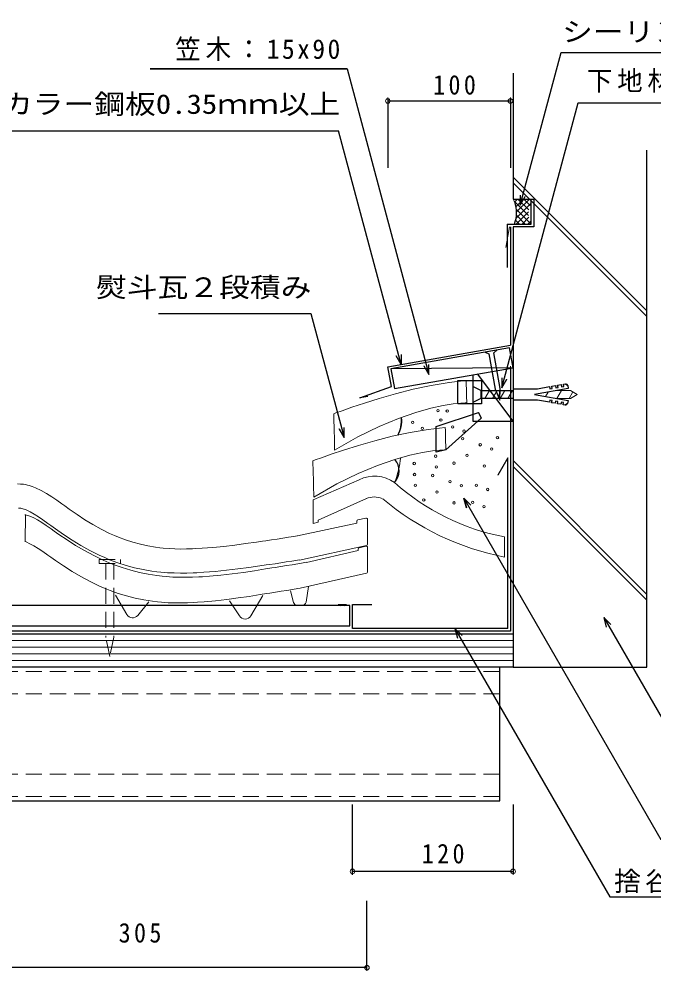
# Model space of a CAD drawing. Units: millimetres, scale not verified. Extents: x -738 to 716, y -352 to 360.
# Drawn here: x -53 to 421, y -352 to 360 of the extents above; entities that cross this region are included whole.
import ezdxf
from ezdxf.enums import TextEntityAlignment as Align

# ---------------------------------------------------------------- set-up
doc = ezdxf.new("R2010")
doc.units = ezdxf.units.MM
doc.header["$LTSCALE"] = 10
doc.linetypes.add('DASHED1', pattern=[1.8, 1.2, -0.6])
doc.linetypes.add('DASHED3', pattern=[4, 3, -1])
doc.layers.add('0-0_LAYER001', color=4, linetype='Continuous', lineweight=18)
doc.layers.add('0-1_LAYER004', color=7, linetype='Continuous')
doc.layers.add('0-2_ADD_LINE', color=7, linetype='Continuous')
doc.styles.add('ＭＳ ゴシック', font='')
doc.styles.get('ＭＳ ゴシック').set_extended_font_data('MS Gothic')

msp = doc.modelspace()

# ---------------------------------------------------------------- linework, layer by layer
at = {"layer": '0-0_LAYER001', "color": 2}
for p, q in [((321.4, 220.4), (351.98, 334.51)), ((351.98, 334.51), (465.94, 334.51)), ((316.1, 225.02), (316.1, 319.08)), ((222.54, 300.79), (222.54, 248.29)), ((314.1, 300.79), (314.1, 248.29)), ((222.54, 298.29), (314.1, 298.29)), ((185.62, 275.95), (-152.71, 275.95)), ((232.42, 101.27), (185.62, 275.95)), ((416.1, 261.53), (416.1, 1.18)), ((416.1, 141.44), (316.1, 241.44)), ((416.1, 137.2), (316.1, 237.2)), ((331.7, 225.02), (316.1, 225.02)), ((327.7, 212.63), (316.84, 223.49)), ((317.17, 222.69), (319.5, 225.02)), ((318.19, 219.3), (323.91, 225.02)), ((318.33, 210.61), (329.62, 221.9)), ((318.68, 215.38), (328.32, 225.02)), ((327.77, 216.97), (319.72, 225.02)), ((328.92, 220.23), (324.13, 225.02)), ((329.62, 223.95), (328.55, 225.02)), ((329.62, 221.9), (329.62, 225.02)), ((329.62, 206.3), (329.62, 221.9)), ((331.7, 204.22), (331.7, 225.02)), ((318.43, 206.3), (327.56, 215.43)), ((329.62, 206.3), (318.52, 217.39)), ((320.79, 206.3), (317.99, 209.1)), ((325.2, 206.3), (318.63, 212.88)), ((322.84, 206.3), (327.97, 211.43)), ((327.25, 206.3), (329.3, 208.35)), ((313.5, 204.22), (310.72, 188.87)), ((329.62, 206.3), (311.7, 206.3)), ((311.7, 173.82), (311.7, 206.3)), ((314.1, 115.82), (314.1, 204.22)), ((331.7, 204.22), (316.1, 204.22)), ((316.1, 126.08), (316.1, 204.22)), ((316.1, 169.39), (316.1, -99.92)), ((222.54, 99.68), (314.1, 115.82)), ((224.86, 98.05), (313.49, 113.68)), ((232.42, 101.27), (228.67, 107.76)), ((232.42, 108.77), (232.42, 101.27)), ((295.27, 110.47), (304.04, 112.02)), ((298.11, 109.35), (295.27, 110.47)), ((298.11, 109.35), (302.8, 82.76)), ((301.76, 109.99), (304.04, 112.02)), ((301.76, 109.99), (306.45, 83.4)), ((222.54, 99.68), (225.15, 84.9)), ((224.86, 98.05), (227.46, 83.28)), ((227.46, 83.28), (316.1, 98.91)), ((286.1, 58.91), (286.1, 93.62)), ((316.1, 58.91), (289.6, 94.24)), ((347.72, 85.53), (345.06, 85.06)), ((348.02, 83.86), (347.72, 85.53)), ((352.06, 86.29), (349.4, 85.82)), ((349.69, 84.15), (349.4, 85.82)), ((352.35, 84.62), (352.06, 86.29)), ((355.21, 86.85), (353.73, 86.59)), ((354.03, 84.91), (353.73, 86.59)), ((356.95, 85.63), (357.35, 83.37)), ((201.56, 76.32), (225.15, 84.9)), ((286.1, 72.91), (286.1, 84.91)), ((292.1, 81.91), (286.1, 84.91)), ((292.1, 75.91), (292.1, 81.91)), ((316.1, 81.91), (292.1, 81.91)), ((294.98, 75.91), (298.45, 81.91)), ((300.71, 75.91), (304.17, 81.91)), ((302.8, 82.76), (306.24, 74.52)), ((306.24, 74.52), (306.45, 83.4)), ((306.43, 75.91), (309.89, 81.91)), ((312.15, 75.91), (315.62, 81.91)), ((316.1, 83.16), (334.3, 83.16)), ((316.1, 74.66), (316.1, 83.16)), ((332.07, 78.91), (357.35, 83.37)), ((332.07, 78.91), (357.17, 74.48)), ((343.39, 84.76), (334.3, 83.16)), ((340.43, 77.44), (342.32, 80.72)), ((343.69, 83.09), (343.39, 84.77)), ((343.69, 83.09), (345.36, 83.39)), ((345.36, 83.39), (345.06, 85.06)), ((348.02, 83.86), (349.69, 84.15)), ((348.81, 75.96), (352.25, 81.91)), ((359.1, 81.91), (349.08, 81.91)), ((352.35, 84.62), (354.03, 84.91)), ((358.02, 75.91), (360.87, 80.85)), ((364.1, 78.91), (359.1, 81.91)), ((359.1, 75.91), (364.1, 78.91)), ((201.56, 76.32), (207.48, 77.34)), ((286.1, 72.91), (292.1, 75.91)), ((316.1, 75.91), (292.1, 75.91)), ((316.1, 74.66), (334.3, 74.66)), ((343.22, 73.09), (334.3, 74.66)), ((343.51, 74.76), (343.22, 73.09)), ((343.51, 74.76), (345.19, 74.47)), ((345.19, 74.47), (344.89, 72.79)), ((347.55, 72.32), (344.89, 72.79)), ((347.85, 74), (347.55, 72.32)), ((347.84, 74), (349.52, 73.7)), ((359.1, 75.91), (349.09, 75.91)), ((349.52, 73.7), (349.22, 72.03)), ((351.88, 71.56), (349.22, 72.03)), ((352.18, 73.23), (351.88, 71.56)), ((352.18, 73.23), (353.85, 72.94)), ((353.85, 72.94), (353.56, 71.27)), ((355.03, 71), (353.56, 71.26)), ((356.77, 72.22), (357.17, 74.48)), ((286.1, 58.91), (316.1, 58.91)), ((312.1, 31.65), (304.6, 18.66)), ((312.1, 31.65), (312.1, -95.92)), ((416.1, -70.56), (316.1, 29.44)), ((416.1, -74.8), (316.1, 25.2)), ((416.1, 4.07), (416.1, -124.92)), ((185.47, -78.18), (191.73, -78.18)), ((187.1, -79.18), (185.47, -78.18)), ((190.1, -79.18), (191.73, -78.18)), ((196.1, -78.18), (196.1, -95.92)), ((-632.86, -78.92), (194.1, -78.92)), ((194.1, -78.92), (194.1, -93.92)), ((-632.86, -93.92), (194.1, -93.92)), ((196.1, -95.92), (312.1, -95.92)), ((272.71, -95.92), (388.51, -296.5)), ((316.1, -99.92), (-632.86, -99.92)), ((316.1, -124.92), (-632.86, -124.92)), ((306.1, -124.92), (306.1, -224.92)), ((306.1, -224.92), (-632.86, -224.92)), ((196.1, -280.09), (196.1, -227.59)), ((316.1, -280.09), (316.1, -227.59)), ((196.1, -277.59), (316.1, -277.59)), ((388.51, -296.5), (716.11, -296.5)), ((206.93, -352.01), (206.93, -299.51)), ((-98.07, -349.51), (206.93, -349.51))]:
    msp.add_line(p, q, dxfattribs=at)
at = {"layer": '0-0_LAYER001', "color": 2, "linetype": 'DASHED3'}
for p in [(314.1, 100.08), (-632.86, -97.92)]:
    msp.add_line(p, (314.1, -97.92), dxfattribs=at)
at = {"layer": '0-0_LAYER001', "color": 3}
for p, q in [((281.07, 89.3), (268.14, 87.95)), ((265.47, 54.17), (252.54, 52.82))]:
    msp.add_line(p, q, dxfattribs=at)
at = {"layer": '0-0_LAYER001'}
for p, q in [((166.76, 0.07), (201, 15.05)), ((166.76, 0.07), (166.76, -17.64)), ((170.48, -14.94), (206.67, 1.22)), ((-48.59, -10.94), (-48.55, -10.95)), ((-48.55, -10.95), (-47.97, -11.06)), ((-48.23, -11.03), (-48.41, -31.21)), ((-47.97, -11.06), (-47.32, -11.23)), ((-47.32, -11.23), (-46.53, -11.46)), ((-46.53, -11.46), (-46.35, -11.51)), ((-46.35, -11.51), (-44.88, -12.05)), ((-44.88, -12.05), (-42.05, -13.31)), ((-42.05, -13.31), (-39.18, -14.87)), ((206.19, -13.49), (200.19, -14.73)), ((-39.18, -14.87), (-36.07, -16.8)), ((-36.07, -16.8), (-32.7, -19.06)), ((-32.7, -19.06), (-29.08, -21.6)), ((154.94, -26.82), (199.39, -17.17)), ((166.76, -17.64), (170.48, -16.53)), ((170.48, -14.94), (170.48, -16.55)), ((199.39, -15.71), (199.39, -17.17)), ((207.39, -14.47), (207.39, -33.05)), ((-29.08, -21.6), (-26.84, -23.17)), ((-26.84, -23.17), (-23.3, -25.64)), ((-23.3, -25.64), (-17.12, -29.8)), ((309.62, -27.55), (309.62, -42.62)), ((-48.56, -31.08), (-47.81, -31.35)), ((-47.81, -31.35), (-44.85, -32.68)), ((-44.85, -32.68), (-41.86, -34.3)), ((-41.86, -34.3), (-38.67, -36.28)), ((-17.12, -29.8), (-10.71, -33.88)), ((-10.71, -33.88), (-4.07, -37.82)), ((206.6, -34.02), (156.47, -44.9)), ((206.17, -34.53), (201.13, -35.67)), ((206.17, -34.53), (201.13, -35.67)), ((207.39, -53.79), (207.39, -35.51)), ((-38.67, -36.28), (-35.25, -38.57)), ((-35.25, -38.57), (-31.61, -41.13)), ((-31.61, -41.13), (-29.38, -42.7)), ((-4.07, -37.82), (2.82, -41.55)), ((2.82, -41.55), (9.89, -44.96)), ((161.68, -46.65), (200.36, -37.6)), ((200.36, -36.65), (200.36, -37.6)), ((200.36, -36.65), (200.36, -37.6)), ((-29.38, -42.7), (-25.86, -45.15)), ((-25.86, -45.15), (-19.7, -49.29)), ((-19.7, -49.29), (-13.34, -53.34)), ((9.89, -44.96), (14.25, -46.85)), ((14.25, -46.85), (17.94, -48.33)), ((17.94, -48.33), (24.11, -50.53)), ((138.4, -50.38), (142.6, -49.69)), ((142.6, -49.69), (146.81, -49)), ((146.81, -49), (151.01, -48.31)), ((151.01, -48.31), (155.2, -47.61)), ((155.2, -47.61), (159.39, -46.91)), ((159.39, -46.91), (161.82, -46.51)), ((-13.34, -53.34), (-6.77, -57.24)), ((24.11, -50.53), (30.47, -52.48)), ((30.47, -52.48), (36.93, -54.14)), ((36.93, -54.14), (43.48, -55.49)), ((43.48, -55.49), (50, -56.51)), ((50, -56.51), (53.92, -56.97)), ((84.16, -57.28), (89.22, -56.92)), ((89.22, -56.92), (97.78, -56.13)), ((97.78, -56.13), (106.29, -55.16)), ((106.29, -55.16), (114.7, -54.04)), ((114.7, -54.04), (123.01, -52.82)), ((123.01, -52.82), (131.21, -51.54)), ((131.21, -51.54), (135.95, -50.78)), ((135.95, -50.78), (138.4, -50.38)), ((206.61, -54.76), (157.03, -65.83)), ((-6.77, -57.24), (0.05, -60.93)), ((0.05, -60.93), (7.04, -64.3)), ((53.92, -56.97), (56.98, -57.26)), ((56.98, -57.26), (61.93, -57.57)), ((61.93, -57.57), (66.9, -57.73)), ((66.9, -57.73), (71.81, -57.75)), ((71.81, -57.75), (76.64, -57.64)), ((76.64, -57.64), (81.36, -57.44)), ((81.36, -57.44), (84.16, -57.28)), ((7.04, -64.3), (11.34, -66.17)), ((11.34, -66.17), (14.97, -67.62)), ((14.97, -67.62), (21.05, -69.79)), ((27.48, -85.54), (18.95, -71.01)), ((21.05, -69.79), (27.33, -71.72)), ((119.03, -72.01), (127.22, -70.72)), ((127.22, -70.72), (131.94, -69.96)), ((131.94, -69.96), (134.39, -69.57)), ((134.39, -69.57), (138.6, -68.88)), ((138.6, -68.88), (142.8, -68.19)), ((142.8, -68.19), (147, -67.49)), ((147, -67.49), (151.19, -66.8)), ((152.09, -76.52), (149.85, -67.95)), ((151.19, -66.8), (155.38, -66.1)), ((155.38, -66.1), (156.99, -65.83)), ((161.4, -76.26), (163.33, -64.66)), ((27.33, -71.72), (33.7, -73.35)), ((33.7, -73.35), (40.16, -74.68)), ((35.65, -86.19), (43.96, -76.13)), ((40.16, -74.68), (46.59, -75.69)), ((46.59, -75.69), (50.45, -76.15)), ((50.45, -76.15), (53.45, -76.42)), ((53.45, -76.42), (58.35, -76.74)), ((58.35, -76.74), (63.26, -76.89)), ((63.26, -76.89), (68.1, -76.91)), ((68.1, -76.91), (72.89, -76.8)), ((72.89, -76.8), (77.57, -76.6)), ((77.57, -76.6), (80.35, -76.44)), ((80.35, -76.44), (85.38, -76.08)), ((85.38, -76.08), (93.89, -75.3)), ((93.89, -75.3), (102.36, -74.34)), ((102.36, -74.34), (110.74, -73.22)), ((111.6, -86.66), (104.27, -75.36)), ((110.74, -73.22), (119.03, -72.01)), ((120.11, -86.47), (129.05, -71.23)), ((158.44, -78.77), (155.02, -78.77))]:
    msp.add_line(p, q, dxfattribs=at)
at = {"layer": '0-0_LAYER001', "color": 2, "linetype": 'DASHED1'}
for p, q in [((11.79, -47.5), (11.79, -102.64)), ((17.79, -47.5), (17.79, -102.39)), ((14.74, -116.9), (11.79, -102.64)), ((17.79, -102.39), (14.74, -116.9))]:
    msp.add_line(p, q, dxfattribs=at)
at = {"layer": '0-0_LAYER001', "color": 1}
for p, q in [((316.1, -104.92), (-632.86, -104.92)), ((316.1, -109.92), (-632.86, -109.92)), ((316.1, -114.92), (-632.86, -114.92)), ((316.1, -119.92), (-632.86, -119.92))]:
    msp.add_line(p, q, dxfattribs=at)
at = {"layer": '0-0_LAYER001', "color": 1, "linetype": 'DASHED1'}
for p, q in [((306.1, -128.12), (-632.86, -128.12)), ((306.1, -144.92), (-632.86, -144.92)), ((306.1, -204.92), (-632.86, -204.92)), ((306.1, -221.72), (-632.86, -221.72))]:
    msp.add_line(p, q, dxfattribs=at)
at = {"layer": '0-0_LAYER001', "color": 2}
for points in [[(253.28, 93.74), (192.04, 322.29), (45.04, 322.29)], [(307.67, 83.77), (364.78, 296.92), (511.78, 296.92)], [(325.15, 226.89), (321.4, 220.4), (321.4, 227.9)], [(189.89, 46.81), (165.06, 139.47), (51.06, 139.47)], [(313.49, 113.68), (316.1, 98.91), (224.86, 98.05)], [(253.28, 101.24), (253.28, 93.74), (249.53, 100.24)], [(311.42, 90.27), (307.67, 83.77), (307.67, 91.27)], [(258.54, 54.89), (290.38, 65.42), (292.31, 61.19)], [(258.54, 54.89), (258.54, 35.76), (265.86, 37.54), (292.31, 61.19)], [(189.89, 54.31), (189.89, 46.81), (186.14, 53.31)], [(281.21, -5.78), (279.27, 1.46), (284.57, -3.84)], [(279.27, 1.46), (426.62, -253.75), (507.69, -253.75)], [(316.1, -74.92), (316.1, -124.92), (416.1, -124.92)], [(385.74, -95.08), (383.8, -87.84), (389.11, -93.14)], [(383.8, -87.84), (447.85, -198.77), (686.63, -198.77)], [(274.65, -103.17), (272.71, -95.92), (278.01, -101.23)]]:
    msp.add_lwpolyline(points, dxfattribs=at)
at = {"layer": '0-0_LAYER001', "color": 3}
for points in [[(281.07, 89.3), (281.09, 88.84), (281.12, 87.57), (281.16, 85.71), (281.21, 83.45), (281.27, 80.99), (281.33, 78.53), (281.38, 76.26), (281.43, 74.4), (281.46, 73.14), (281.47, 72.67), (280.32, 72.66), (276.95, 72.49), (271.46, 71.92), (263.96, 70.71), (254.56, 68.65), (243.37, 65.5), (230.49, 61.03), (216.02, 55.01), (200.09, 47.21), (182.79, 37.39), (182.77, 38.15), (182.72, 40.21), (182.65, 43.24), (182.56, 46.92), (182.47, 50.93), (182.37, 54.93), (182.29, 58.61), (182.22, 61.64), (182.17, 63.7), (182.15, 64.46), (183.8, 65.08), (188.47, 66.79), (195.7, 69.33), (205.05, 72.45), (216.1, 75.9), (228.38, 79.43), (241.46, 82.79), (254.9, 85.72), (268.25, 87.97)], [(265.47, 54.17), (265.48, 53.71), (265.51, 52.44), (265.56, 50.58), (265.61, 48.32), (265.67, 45.86), (265.73, 43.39), (265.78, 41.13), (265.82, 39.27), (265.85, 38.01), (265.86, 37.54), (264.72, 37.53), (261.34, 37.36), (255.86, 36.79), (248.36, 35.58), (238.96, 33.52), (227.77, 30.37), (214.88, 25.9), (200.42, 19.88), (184.49, 12.08), (167.18, 2.26), (167.17, 3.02), (167.12, 5.08), (167.05, 8.11), (166.96, 11.79), (166.87, 15.8), (166.77, 19.8), (166.68, 23.48), (166.61, 26.51), (166.56, 28.57), (166.55, 29.33), (168.2, 29.95), (172.86, 31.66), (180.09, 34.2), (189.45, 37.32), (200.49, 40.77), (212.78, 44.3), (225.86, 47.66), (239.3, 50.59), (252.65, 52.84)]]:
    msp.add_lwpolyline(points, dxfattribs=at)
at = {"layer": '0-0_LAYER001', "color": 2}
msp.add_lwpolyline([(274.89, 89.41), (292.63, 89.41), (292.63, 71.95), (274.89, 71.95)], close=True, dxfattribs=at)
at = {"layer": '0-0_LAYER001'}
for points in [[(-54.18, 12.02), (-52.02, 11.99), (-51.17, 11.93), (-49.71, 11.76), (-48.24, 11.51), (-46.79, 11.2), (-45.35, 10.82), (-43.92, 10.39), (-43.1, 10.11), (-40.61, 9.16), (-36.45, 7.23), (-32.44, 4.98), (-28.56, 2.5), (-24.75, -0.13), (-20.98, -2.85), (-18.8, -4.44), (-15.47, -6.82), (-9.68, -10.84), (-3.8, -14.7), (2.17, -18.35), (8.27, -21.76), (14.51, -24.89), (18.21, -26.55), (21.27, -27.82), (26.63, -29.83), (32.09, -31.58), (37.62, -33.08)], [(-53.46, -5.99), (-52.79, -6), (-52.86, -5.99), (-52.25, -6.07), (-51.66, -6.16), (-50.99, -6.31), (-50.26, -6.5), (-49.41, -6.76), (-49.16, -6.84), (-47.6, -7.43), (-44.66, -8.81), (-41.69, -10.47), (-38.53, -12.49), (-35.14, -14.83), (-31.54, -17.43), (-29.33, -19.04), (-25.84, -21.54), (-19.75, -25.76), (-13.44, -29.9), (-6.92, -33.89), (-0.16, -37.68), (6.79, -41.15), (11.06, -43.07), (14.66, -44.57), (20.72, -46.83), (26.97, -48.84), (33.32, -50.57)], [(37.62, -33.08), (43.22, -34.32), (48.86, -35.29), (52.15, -35.72), (54.67, -35.99), (59.03, -36.33), (63.39, -36.53), (67.75, -36.6), (72.12, -36.57), (76.48, -36.44), (79.01, -36.33), (83.74, -36.06), (91.88, -35.43), (100, -34.62), (108.11, -33.66), (116.2, -32.58), (124.29, -31.43), (128.97, -30.75), (131.41, -30.39), (135.6, -29.76), (139.8, -29.13), (143.99, -28.5), (148.19, -27.86), (152.38, -27.22), (154.81, -26.85)], [(33.32, -50.57), (39.75, -51.99), (46.17, -53.09), (50.03, -53.6), (53.02, -53.92), (57.91, -54.3), (62.82, -54.52), (67.67, -54.6), (72.45, -54.57), (77.14, -54.43), (79.92, -54.31), (84.95, -54.02), (93.48, -53.36), (101.96, -52.51), (110.35, -51.52), (118.65, -50.42), (126.86, -49.25), (131.6, -48.55), (134.05, -48.19), (138.27, -47.56), (142.48, -46.93), (146.68, -46.29), (150.89, -45.66), (155.09, -45.02), (156.7, -44.77)]]:
    msp.add_lwpolyline(points, dxfattribs=at)
at = {"layer": '0-0_LAYER001', "color": 2, "linetype": 'DASHED1'}
for points in [[(6.79, -44.5), (22.79, -44.5), (22.79, -47.5)], [(6.79, -44.5), (6.79, -47.5), (22.79, -47.5)]]:
    msp.add_lwpolyline(points, dxfattribs=at)
at = {"layer": '0-0_LAYER001', "color": 2}
for centre, radius in [((222.54, 298.29), 1.7), ((314.1, 298.29), 1.7), ((259.94, 66.85), 0.9), ((266.88, 66.49), 0.9), ((241.14, 58.05), 0.9), ((262.15, 59.78), 0.9), ((248.33, 53.6), 0.9), ((271.01, 54.63), 0.9), ((279.52, 51.48), 0.9), ((278.51, 45.81), 0.9), ((304.44, 46.54), 0.9), ((291.54, 41.3), 0.9), ((300.06, 38.14), 0.9), ((258.18, 32.8), 0.9), ((281.76, 33.41), 0.9), ((242.22, 27.31), 0.9), ((258.85, 24.72), 0.9), ((271.94, 27.56), 0.9), ((294.58, 25.36), 0.9), ((242.47, 19.08), 0.9), ((255.98, 18.35), 0.9), ((269.01, 13.83), 0.9), ((243.15, 11), 0.9), ((277.52, 10.68), 0.9), ((288.69, 11.05), 0.9), ((297.21, 7.9), 0.9), ((249.41, 0.09), 0.9), ((259.23, 5.95), 0.9), ((272.05, -2.1), 0.9), ((285.82, -1.75), 0.9), ((294.33, -4.9), 0.9), ((196.1, -277.59), 1.7), ((316.1, -277.59), 1.7), ((206.93, -349.51), 1.7)]:
    msp.add_circle(centre, radius, dxfattribs=at)
for centre, radius, start, end in [((296.6, 214.62), 22.1, 337.88465, 28.07264), ((355.46, 85.37), 1.5, 10.45127, 99.63753), ((355.29, 72.48), 1.5, 259.83899, 350.14733), ((212.57, 58.98), 20.34, 328.67859, 7.13189), ((163.48, 38.66), 68.98, 338.19537, 354.35825)]:
    msp.add_arc(centre, radius, start, end, dxfattribs=at)
at = {"layer": '0-0_LAYER001'}
for centre, radius, start, end in [((212.61, -7.43), 25.3, 53.94264, 117.01753), ((341.92, 141.12), 171.73, 228.22927, 259.16159), ((212.35, -15.28), 17.57, 69.91802, 110.08197), ((348.16, 154.64), 200.99, 229.91572, 258.94353), ((206.39, -14.47), 1, 0, 101.73308), ((200.39, -15.71), 1, 101.73308, 180), ((206.39, -35.51), 1, 0, 102.72435), ((206.39, -35.51), 1, 0, 102.72435), ((206.39, -33.05), 1, 282.24497, 0), ((201.36, -36.65), 1, 102.72435, 180), ((201.36, -36.65), 1, 102.72435, 180), ((206.39, -53.79), 1, 282.58296, 0), ((155, -75.76), 3, 194.67639, 270), ((158.44, -75.77), 3, 270, 350.53767), ((31.8, -83.01), 5, 210.42578, 320.47001), ((115.79, -83.94), 5, 212.93986, 329.61716)]:
    msp.add_arc(centre, radius, start, end, dxfattribs=at)
at = {"layer": '0-1_LAYER004'}
for p, q in [((321.4, 220.4), (351.98, 334.51)), ((351.98, 334.51), (454.11, 334.51)), ((316.1, 319.08), (316.1, 225.02)), ((222.54, 299.99), (222.54, 248.29)), ((314.1, 299.99), (314.1, 248.29)), ((222.54, 298.29), (314.1, 298.29)), ((307.67, 83.77), (364.78, 296.92)), ((364.78, 296.92), (511.78, 296.92)), ((-171.31, 275.95), (185.62, 275.95)), ((232.42, 101.27), (185.62, 275.95)), ((316.1, 241.44), (416.1, 141.44)), ((416.1, 137.2), (316.1, 237.2)), ((316.1, 225.02), (331.7, 225.02)), ((311.7, 206.3), (311.7, 173.82)), ((314.1, 204.22), (314.1, 115.82)), ((51.06, 139.47), (165.06, 139.47)), ((232.42, 101.27), (228.67, 107.76)), ((232.42, 108.77), (232.42, 101.42)), ((304.04, 112.02), (301.76, 109.99)), ((249.53, 100.24), (253.28, 93.74)), ((316.1, 98.91), (224.86, 98.05)), ((316.1, 58.91), (289.6, 94.24)), ((314.1, 98.56), (314.1, -97.92)), ((292.1, 81.91), (286.1, 84.91)), ((292.63, 81.91), (316.1, 81.91)), ((316.1, 75.91), (292.63, 75.91)), ((312.1, 31.65), (304.6, 18.66)), ((312.1, -95.92), (312.1, 31.65)), ((316.1, 29.44), (416.1, -70.56)), ((416.1, -74.8), (316.1, 25.2)), ((383.8, -87.84), (385.74, -95.08)), ((383.8, -87.84), (389.11, -93.14)), ((383.8, -87.84), (447.85, -198.77)), ((314.1, -97.92), (-632.86, -97.92)), ((272.71, -95.92), (274.65, -103.17)), ((272.71, -95.92), (278.01, -101.23)), ((272.71, -95.92), (388.51, -296.5)), ((-632.86, -99.92), (316.1, -99.92)), ((306.1, -221.72), (306.1, -124.92)), ((-632.86, -224.92), (306.1, -224.92)), ((196.1, -280.09), (196.1, -227.59)), ((306.1, -224.92), (306.1, -221.72)), ((316.1, -227.59), (316.1, -279.29)), ((314.4, -277.59), (196.1, -277.59)), ((314.4, -277.59), (316.1, -277.59)), ((388.51, -296.5), (711.04, -296.5)), ((206.93, -351.21), (206.93, -299.51)), ((206.93, -349.51), (-628.07, -349.51))]:
    msp.add_line(p, q, dxfattribs=at)
for points in [[(45.04, 322.29), (192.04, 322.29), (45.04, 322.29)], [(192.04, 322.29), (253.28, 93.74), (253.28, 101.24)], [(316.1, -124.92), (416.1, -124.92), (416.1, 261.53)], [(321.4, 227.9), (321.4, 220.4), (325.15, 226.89)], [(331.7, 225.02), (331.7, 204.22), (316.1, 204.22), (316.1, -124.92), (-632.86, -124.92)], [(311.7, 206.3), (329.62, 206.3), (329.62, 225.02)], [(165.06, 139.47), (189.89, 46.81), (189.89, 54.31)], [(207.48, 77.34), (201.56, 76.32), (225.15, 84.9), (222.54, 99.68), (314.1, 115.82)], [(295.27, 110.47), (298.11, 109.35), (302.8, 82.76), (305.66, 75.91), (306.45, 83.4), (301.76, 109.99)], [(232.42, 101.27), (232.42, 101.42), (232.42, 101.27)], [(286.1, 93.62), (286.1, 58.91), (316.1, 58.91)], [(292.63, 89.41), (292.63, 71.95), (274.89, 71.95)], [(274.89, 72.27), (274.89, 89.41), (292.63, 89.41)], [(307.67, 91.27), (307.67, 83.77), (311.42, 90.27)], [(316.1, 83.16), (334.3, 83.16), (343.39, 84.77), (343.69, 83.09), (345.36, 83.39), (345.06, 85.06), (347.72, 85.53), (348.02, 83.86), (349.69, 84.15), (349.4, 85.82), (352.06, 86.29), (352.35, 84.62), (354.03, 84.91), (353.73, 86.59), (355.21, 86.85), (356.94, 85.64), (356.95, 85.63)], [(356.94, 85.64), (357.35, 83.37), (332.07, 78.91), (357.17, 74.48), (356.77, 72.22), (355.03, 71.01), (353.56, 71.27), (353.85, 72.94), (352.18, 73.23), (351.88, 71.56), (349.22, 72.03), (349.52, 73.7), (347.85, 74), (347.55, 72.32), (344.89, 72.79), (345.19, 74.47), (343.51, 74.76), (343.22, 73.09), (334.3, 74.66), (316.1, 74.66)], [(292.63, 81.91), (292.1, 81.91), (292.1, 75.91), (286.1, 72.91)], [(189.89, 46.81), (186.14, 53.31), (189.89, 46.81)], [(279.27, 1.46), (281.21, -5.78), (279.27, 1.46)], [(284.57, -3.84), (279.27, 1.46), (426.62, -253.75)], [(312.1, -95.92), (196.1, -95.92), (196.1, -78.18), (210.53, -78.18)], [(-632.86, -93.92), (194.1, -93.92), (194.1, -78.92), (-632.86, -78.92)]]:
    msp.add_lwpolyline(points, dxfattribs=at)
for points in [[(313.49, 113.68), (224.86, 98.05), (227.46, 83.28), (316.1, 98.91)], [(290.38, 65.42), (292.31, 61.19), (265.86, 37.54), (258.54, 35.76), (258.54, 54.89)]]:
    msp.add_lwpolyline(points, close=True, dxfattribs=at)
for centre, radius, start, end in [((295.21, 215.05), 23.55, 338.17399, 19.52791), ((209.43, 59.63), 23.39, 331.76272, 4.58071), ((217.69, 21.85), 13.2, 318.14344, 40.23129)]:
    msp.add_arc(centre, radius, start, end, dxfattribs=at)

# ---------------------------------------------------------------- texts
at = {"layer": '0-2_ADD_LINE', "style": 'ＭＳ ゴシック', "width": 1.15}
for s, p in [('シーリング', (352.69, 338.36)), ('雨押水切カラー鋼板0.35ｍｍ以上', (-157.78, 284.27)), ('熨斗瓦２段積み', (4.49, 147.35))]:
    msp.add_text(s, height=14.66, dxfattribs=at).set_placement(p, align=Align.BOTTOM_LEFT)
at = {"layer": '0-2_ADD_LINE', "char_height": 14.66, "attachment_point": 7, "style": 'ＭＳ ゴシック'}
for s, insert in [('\\T1.2;\\W0.95;笠木：15x90', (63.65, 328.21)), ('\\T1.19;\\W0.95;下地材：40x30', (371.29, 304.55)), ('\\T1.28;\\W0.9;100', (256.34, 302.86)), ('\\T1.28;\\W0.9;120', (247.89, -271.85)), ('\\T1.15;捨谷\u3000カラー鋼板0.35ｍｍ以上', (391.57, -293.82)), ('\\T1.28;\\W0.9;305', (21.39, -331.01))]:
    msp.add_mtext(s, dxfattribs=dict(at, insert=insert))

doc.saveas('drawing.dxf')
